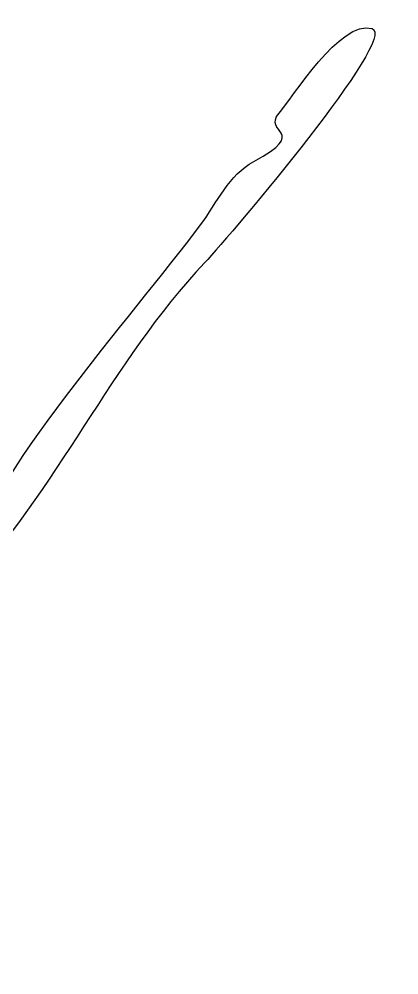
# Model space of a CAD drawing. Header units: centimetres. Extents: x -9.3 to 9.3, y -8.9 to 8.9.
# Drawn here: x 7.584 to 7.862, y 1.854 to 2.554 of the extents above; entities that cross this region are included whole.
import ezdxf

# ---------------------------------------------------------------- set-up
doc = ezdxf.new("R2010")
doc.units = ezdxf.units.CM
doc.header["$MEASUREMENT"] = 0
doc.layers.add('Layer 1', color=7, linetype='Continuous')

msp = doc.modelspace()

# ---------------------------------------------------------------- linework, layer by layer
at = {"layer": 'Layer 1'}
msp.add_open_spline([(7.24021, 1.6391), (7.35039, 1.79577), (7.41185, 1.99685), (7.54297, 2.13618), (7.54297, 2.13618), (7.61262, 2.2102), (7.65043, 2.30195), (7.72008, 2.37597), (7.72008, 2.37597), (7.74027, 2.39741), (7.8624, 2.54162), (7.8427, 2.54752), (7.8427, 2.54752), (7.8199, 2.55436), (7.78389, 2.49611), (7.77458, 2.48544), (7.77458, 2.48544), (7.76187, 2.4709), (7.79768, 2.47249), (7.75603, 2.45006), (7.75603, 2.45006), (7.73773, 2.44021), (7.72929, 2.42018), (7.71707, 2.40369), (7.71707, 2.40369), (7.66431, 2.33258), (7.56459, 2.22539), (7.54012, 2.14383), (7.54012, 2.14383), (7.52763, 2.10219), (7.47698, 2.0579), (7.45503, 2.01662), (7.45503, 2.01662), (7.43448, 1.97802), (7.40535, 1.92988), (7.38251, 1.89347), (7.38251, 1.89347), (7.34753, 1.8377), (7.22095, 1.70595), (7.24022, 1.6391), (7.24022, 1.6391), (7.24022, 1.6391), (7.24021, 1.6391), (7.24021, 1.6391)], degree=3, knots=[0, 0, 0, 0, 0.083333, 0.083333, 0.083333, 0.083333, 0.166667, 0.166667, 0.166667, 0.166667, 0.25, 0.25, 0.25, 0.25, 0.333333, 0.333333, 0.333333, 0.333333, 0.416667, 0.416667, 0.416667, 0.416667, 0.5, 0.5, 0.5, 0.5, 0.583333, 0.583333, 0.583333, 0.583333, 0.666667, 0.666667, 0.666667, 0.666667, 0.75, 0.75, 0.75, 0.75, 0.833333, 0.833333, 0.833333, 0.833333, 1, 1, 1, 1], dxfattribs=at)
at = {"layer": 'Layer 1', "lineweight": 13}
msp.add_open_spline([(7.24021, 1.6391), (7.35039, 1.79577), (7.41185, 1.99685), (7.54297, 2.13618), (7.54297, 2.13618), (7.61262, 2.2102), (7.65043, 2.30195), (7.72008, 2.37597), (7.72008, 2.37597), (7.74027, 2.39741), (7.8624, 2.54162), (7.8427, 2.54752), (7.8427, 2.54752), (7.8199, 2.55436), (7.78389, 2.49611), (7.77458, 2.48544), (7.77458, 2.48544), (7.76187, 2.4709), (7.79768, 2.47249), (7.75603, 2.45006), (7.75603, 2.45006), (7.73773, 2.44021), (7.72929, 2.42018), (7.71707, 2.40369), (7.71707, 2.40369), (7.66431, 2.33258), (7.56459, 2.22539), (7.54012, 2.14383), (7.54012, 2.14383), (7.52763, 2.10219), (7.47698, 2.0579), (7.45503, 2.01662), (7.45503, 2.01662), (7.43448, 1.97802), (7.40535, 1.92988), (7.38251, 1.89347), (7.38251, 1.89347), (7.34753, 1.8377), (7.22095, 1.70595), (7.24022, 1.6391)], degree=3, knots=[0, 0, 0, 0, 0.090909, 0.090909, 0.090909, 0.090909, 0.181818, 0.181818, 0.181818, 0.181818, 0.272727, 0.272727, 0.272727, 0.272727, 0.363636, 0.363636, 0.363636, 0.363636, 0.454545, 0.454545, 0.454545, 0.454545, 0.545455, 0.545455, 0.545455, 0.545455, 0.636364, 0.636364, 0.636364, 0.636364, 0.727273, 0.727273, 0.727273, 0.727273, 0.818182, 0.818182, 0.818182, 0.818182, 1, 1, 1, 1], dxfattribs=at)

doc.saveas('drawing.dxf')
